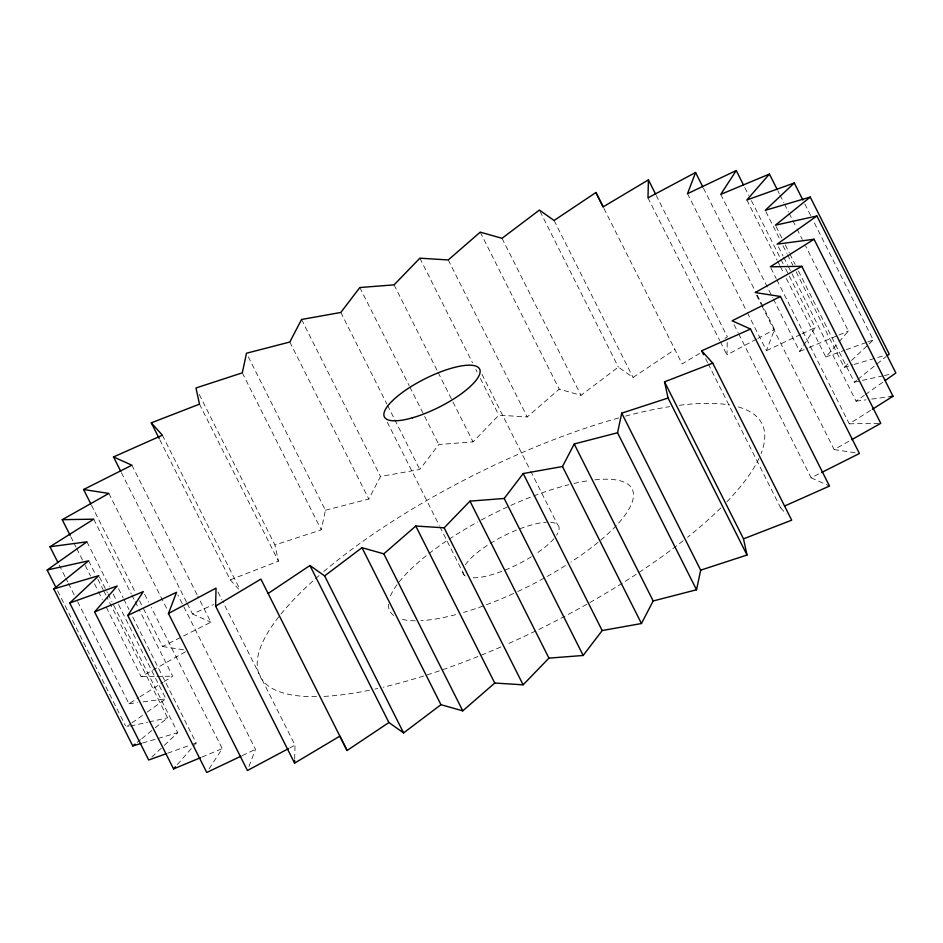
<?xml version="1.0" encoding="UTF-8"?>
<svg xmlns="http://www.w3.org/2000/svg" width="943" height="943" viewBox="0 0 943 943"><rect width="100%" height="100%" fill="white"/><g stroke="black" fill="none" stroke-linecap="round" stroke-linejoin="round"><path stroke-width="0.71" stroke-dasharray="4.71 3.54" d="M294.688 758.962L295.018 745.123L222.631 601.198M756.534 339.103L726.959 354.886L727.253 342.427M199.268 394.516L274.943 544.971L321.28 529.848L325.441 510.246L246.477 353.236M248.94 766.529L255.494 749.32L177.838 594.927M747.386 312.746L766.47 350.69L774.545 329.508L755.461 291.564M325.441 510.246L368.784 499.024L380.512 476.486L419.788 469.461L438.79 444.53L473.032 441.878L498.847 415.179L527.22 416.959L559.199 389.153L581.006 395.317L618.372 367.086L633.059 377.483L674.893 349.511M209.075 768.875L222.265 748.612L151.186 607.304M773.378 299.061L799.699 351.397L802.811 346.623M803.577 345.433L815.212 327.551L784.281 266.056M177.331 764.608L196.144 743.013L132.315 616.097M786.344 278.491L825.82 356.996L838.044 342.957M838.987 341.873L848.394 331.076L805.617 246.029M151.823 757.088L163.233 746.337M164.271 745.359L177.767 732.664L112.63 603.131M796.151 271.832L844.197 367.346L850.421 361.487M851.458 360.509L868.067 344.879M869.104 343.9L873.265 339.987L813.385 220.933M137.254 742.306L140.625 739.583M141.745 738.675L154.11 728.703M155.241 727.796L167.606 717.812L107.066 597.449M798.426 270.983L854.358 382.186L856.609 380.383M857.729 379.475L885.842 356.796M130.794 723.705L126.114 727.018L128.979 726.381M131.961 722.868L146.012 712.932M147.179 712.095L165.897 698.834L117.203 602.011M788.289 266.409L856.067 401.176L864.26 395.365M865.426 394.539L882.978 382.104M77.632 601.693L128.955 703.749L138.668 697.62M139.894 696.853L162.974 682.319M164.188 681.553L172.687 676.19L139.128 609.461M776.891 279.894L849.278 423.82L871.143 410.04M699.718 353.389L682.119 363.892L603.803 208.191M724.872 338.384L727.383 336.887L656.316 195.578M106.323 607.351L141.202 676.697L187.81 650.434M761.779 305.65L834.166 449.563L850.539 440.346M757.818 338.419L774.545 329.508M289.866 747.87L295.018 745.123M143.466 608.577L162.55 646.521L210.878 622.215L197.724 596.047M738.699 333.869L811.086 477.795L820.233 473.197M766.47 350.69L800.725 334.435M802.045 333.798L815.212 327.551M242.316 755.579L255.494 749.32M187.221 603.496L192.49 613.964L213.613 604.557M708.228 363.88L780.615 507.794L783.256 506.627M799.699 351.397L807.821 348.002M809.177 347.448L837.573 335.59M838.928 335.024L848.394 331.076M201.979 757.076L222.265 748.612M159.85 439.839L230.257 579.839L278.456 561.168L274.943 544.971M825.82 356.996L844.798 350.195M846.154 349.712L866.487 342.415M867.843 341.932L873.265 339.987M167.677 753.209L190.722 744.958M192.077 744.475L196.144 743.013M844.197 367.346L852.637 364.858M854.04 364.446L883.591 355.735M142.605 743.025L156.668 738.876M158.07 738.463L177.767 732.664M854.358 382.186L882.978 375.844M884.404 375.526L890.121 374.265M130.405 726.063L147.579 722.255M149.006 721.937L167.606 717.812M856.067 401.176L866.016 399.844M871.697 399.089L890.168 396.638M128.955 703.749L137.478 702.618M143.159 701.863L165.897 698.834M849.278 423.82L879.336 423.336M141.202 676.697L155.512 676.461M156.951 676.437L172.687 676.19M834.166 449.563L858.012 453.277M162.55 646.521L185.005 649.998M811.086 477.795L829.486 486.046M192.49 613.964L210.878 622.215M780.615 507.794L786.167 513.982M230.257 579.839L238.579 589.116M804.827 203.924L810.744 215.699M777.975 191.075L779.295 193.692M779.955 195.001L783.904 202.851M784.564 204.159L788.513 212.01M789.161 213.318L796.411 227.711M797.059 229.019L802.328 239.487M776.054 226.497L781.971 238.273M785.26 244.815L789.208 252.665M789.869 253.973L795.138 264.441M765.881 211.645L779.708 239.121M782.996 245.663L786.945 253.514M787.605 254.822L792.863 265.289M778.423 246.783L783.02 255.942M783.68 257.25L787.629 265.101M744.805 187.551L748.754 195.401M751.382 200.635L780.332 258.205M780.993 259.514L783.621 264.747M746.856 199.987L777.126 260.174M777.786 261.482L779.767 265.407M780.415 266.716L783.716 273.258M770.973 268.118L776.23 278.586M720.735 194.388L772.73 297.752M703.478 188.199L754.801 290.255M756.51 295.183L761.119 304.341M687.506 193.68L746.738 311.438M734.09 324.71L738.039 332.561M647.982 197.877L719.709 340.494M720.369 341.802L726.959 354.886M705.6 358.646L707.58 362.572M554.095 220.473L633.059 377.483M540.056 211.385L618.372 367.086M502.041 238.308L581.006 395.317M480.235 232.143L559.199 389.153M448.255 259.95L527.22 416.959M482.026 374.359L530.06 469.873M530.72 471.182L557.702 524.827M419.883 258.182L472.526 362.843M475.814 369.385L477.134 372.002M480.423 378.544L498.847 415.179M394.068 284.869L437.505 371.224M438.153 372.532L473.032 441.878M359.825 287.532L409.179 385.652M409.84 386.96L438.79 444.53M340.824 312.451L386.889 404.04M387.538 405.349L394.127 418.433M394.787 419.741L419.788 469.461M387.278 422.099L439.261 525.463M439.921 526.772L464.274 575.183M301.548 319.477L380.512 476.486M289.819 342.026L368.784 499.024M242.316 372.839L321.28 529.848M199.492 404.158L278.456 561.168M162.385 435.206L240.029 589.587M218.022 592.039L221.97 599.889M131.914 465.205L197.063 594.738M121.411 472.655L186.561 602.188M108.834 493.437L167.406 609.873M144.609 594.22L148.558 602.07M91.483 505.212L135.568 592.876M139.517 600.726L142.817 607.268M93.722 519.18L131.23 593.76M131.89 595.068L134.519 600.302M135.179 601.61L138.468 608.152M118.488 588.621L123.097 597.779M123.757 599.088L129.014 609.555M86.933 541.824L109.305 586.31M113.254 594.161L116.543 600.703M99.463 576.963L107.361 592.664M108.021 593.972L111.969 601.823M88.642 560.814L95.219 573.898M97.86 579.132L103.117 589.599M103.777 590.907L106.406 596.141M70.796 536.697L73.424 541.93M74.084 543.239L76.053 547.164M76.713 548.472L82.63 560.248M85.271 565.482L90.528 575.949M94.477 583.8L97.766 590.342M98.426 591.65L102.374 599.5M59.197 565.057L65.126 576.833M65.786 578.142L67.755 582.067M68.415 583.375L74.332 595.151M57.676 590.943L125.454 725.709M738.404 406.963A280.955 83.55 -26.7 0 1 761.084 453.571M759.021 458.345A280.955 83.55 -26.7 0 1 726.817 501.865M720.9 507.853A280.955 83.55 -26.7 0 1 687.53 537.274M683.145 540.752A280.955 83.55 -26.7 0 1 506.037 644.694M500.863 646.957A280.955 83.55 -26.7 0 1 383.176 687.223M377.754 688.473A280.955 83.55 -26.7 0 1 374.96 689.085M369.444 690.241A280.955 83.55 -26.7 0 1 321.811 696.488M316.53 696.641A280.955 83.55 -26.7 0 1 319.335 575.313M323.72 571.552A280.955 83.55 -26.7 0 1 618.738 417.938M625.527 416.099A280.955 83.55 -26.7 0 1 669.636 406.669M679.337 405.29A280.955 83.55 -26.7 0 1 729.788 405.019M550.629 522.281A53.279 15.842 -26.7 0 1 556.594 535.164M553.93 538.665A53.279 15.842 -26.7 0 1 535.365 554.189M531.322 556.783A53.279 15.842 -26.7 0 1 471.335 577.729M465.253 575.984A53.279 15.842 -26.7 0 1 463.143 569.501M465.382 564.845A53.279 15.842 -26.7 0 1 546.351 522.245M594.844 479.846A135.639 40.337 -26.7 0 1 570.892 562.087M565.364 565.623A135.639 40.337 -26.7 0 1 517.342 591.744M513.593 593.477A135.639 40.337 -26.7 0 1 463.626 612.42M455.681 614.647A135.639 40.337 -26.7 0 1 420.967 620.659M415.262 620.8A135.639 40.337 -26.7 0 1 401.199 619.056M393.702 615.508A135.639 40.337 -26.7 0 1 388.481 604.215M390.508 595.917A135.639 40.337 -26.7 0 1 477.559 522.033M481.178 520.053A135.639 40.337 -26.7 0 1 568.865 484.69M573.945 483.464A135.639 40.337 -26.7 0 1 588.255 480.706"/><path stroke-width="1.41" d="M700.684 570.161L747.021 555.026L668.057 398.029L621.72 413.152L700.684 570.161L696.523 589.764L653.181 600.974L641.452 623.523L602.176 630.549L583.175 655.468L548.932 658.131L523.117 684.818L494.745 683.05L462.765 710.857L440.959 704.692L403.592 732.923L388.905 722.527L347.071 750.487L339.857 736.118L294.581 763.123L215.617 606.113L216.041 588.114L168.455 613.492L247.42 770.502L288.582 748.553M294.581 763.123L294.652 760.353M159.19 438.53L151.293 422.829L199.492 404.158L195.979 387.974L242.316 372.839L246.477 353.236L289.819 342.026L301.548 319.477L340.824 312.451L359.825 287.532L394.068 284.869L419.883 258.182L448.255 259.95L480.235 232.143L502.041 238.308L539.408 210.077L554.095 220.473L595.929 192.513L603.143 206.882L648.419 179.877L647.982 197.877L695.58 172.498L702.818 186.891M696.523 589.764L617.559 432.754L621.72 413.152M168.455 613.492L176.53 592.31L127.788 615.449L206.753 772.458L241.007 756.203M695.58 172.498L687.506 193.68L736.247 170.542L743.485 184.934M268.107 593.489L309.941 565.517L324.628 575.914L361.994 547.683L383.801 553.847L415.78 526.041L444.153 527.821L469.968 501.122L504.21 498.47L523.212 473.539L562.488 466.514L574.216 443.976L617.559 432.754M127.788 615.449L143.301 591.603L94.606 611.924L173.571 768.934L200.623 757.642M736.247 170.542L720.735 194.388L769.429 174.066L777.327 189.767M94.606 611.924L117.18 586.004L69.735 603.013L148.699 760.011L166.322 753.705M173.571 768.934L175.457 766.765M769.429 174.066L746.856 199.987L794.301 182.989L802.847 199.999M69.735 603.013L98.803 575.654L53.786 588.915L132.751 745.925L141.191 743.438M794.301 182.989L765.233 210.336L810.249 197.075L889.214 354.085L886.962 355.888M53.786 588.915L88.642 560.814L47.15 570.008L56.368 588.326M810.249 197.075L775.394 225.188L816.886 215.982L895.85 372.992L885.324 380.453M132.751 745.925L135.002 744.11M47.15 570.008L86.933 541.824L49.991 546.74L57.888 562.441M816.886 215.982L777.103 244.166L814.045 239.251L893.009 396.26L872.358 409.274M49.991 546.74L93.722 519.18L62.238 519.687L70.136 535.388M814.045 239.251L770.313 266.81L801.798 266.303L880.762 423.313L851.8 439.638M215.617 606.113L260.881 579.108L347.071 750.487M62.238 519.687L108.834 493.437L83.585 489.511L90.823 503.904M801.798 266.303L755.19 292.566L780.45 296.479L859.415 453.489L821.53 472.537M83.585 489.511L131.914 465.205L113.514 456.954L162.385 435.206L151.293 422.829M780.45 296.479L732.122 320.785L750.51 329.036L829.486 486.046L784.576 506.037M703.631 354.721L701.651 350.796L750.51 329.036M668.057 398.029L664.544 381.832L712.743 363.161L791.707 520.171L743.508 538.842L747.021 555.026M890.168 396.638L893.009 396.26M701.651 350.796L712.743 363.161M648.419 179.877L655.656 194.27M595.929 192.513L603.166 206.906M664.544 381.832L743.508 538.842M574.216 443.976L653.181 600.974M562.488 466.514L641.452 623.523M523.212 473.539L602.176 630.549M504.21 498.47L583.175 655.468M469.968 501.122L548.932 658.131M444.153 527.821L523.117 684.818M415.78 526.041L494.745 683.05M383.801 553.847L462.765 710.857M361.994 547.683L440.959 704.692M324.628 575.914L403.592 732.923M309.941 565.517L388.905 722.527M113.514 456.954L120.763 471.347M412.362 417.82A53.279 15.842 -26.7 0 0 479.893 369.727A53.279 15.842 -26.7 0 0 403.793 391.439A53.279 15.842 -26.7 0 0 412.362 417.82"/></g></svg>
